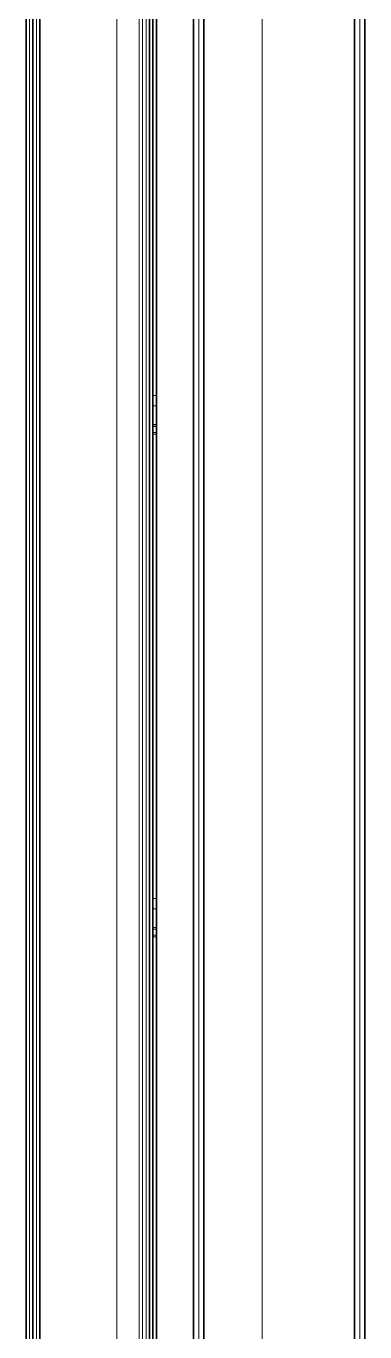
# Model space of a CAD drawing. Header units: millimetres. Extents: x 6115 to 12360, y 7255 to 12668.
# Drawn here: x 6127 to 6325, y 8017 to 8779 of the extents above; entities that cross this region are included whole.
import ezdxf

# ---------------------------------------------------------------- set-up
doc = ezdxf.new("R2010")
doc.units = ezdxf.units.MM
doc.layers.add('外形線', color=7, linetype='Continuous', lineweight=50)

msp = doc.modelspace()

# ---------------------------------------------------------------- linework, layer by layer
at = {"layer": '外形線', "linetype": 'Continuous', "lineweight": 35}
for p, q in [((6224.61, 10324.95), (6224.61, 7626.32)), ((6230.61, 7626.32), (6230.61, 10324.32)), ((6318.61, 10324.32), (6318.61, 7626.32)), ((6126.9, 7664.79), (6126.9, 10322.99)), ((6130.9, 7665.42), (6130.9, 10321.32)), ((6134.9, 10320.9), (6134.9, 7666.05)), ((6198.9, 7819.71), (6198.9, 10320.9)), ((6200.9, 7819.71), (6200.9, 10318.18)), ((6202.9, 7819.71), (6202.9, 10318.18)), ((6324.61, 7630.18), (6324.61, 10277.56))]:
    msp.add_line(p, q, dxfattribs=at).dxf.unprotected_set("ltscale", 0)
at = {"layer": '外形線', "linetype": 'Continuous', "lineweight": 18}
for p, q in [((6227.61, 7489.32), (6227.61, 10324.95)), ((6128.9, 10324.03), (6128.9, 7653.74)), ((6132.9, 10321.32), (6132.9, 7651.03)), ((6179.9, 10321.11), (6179.9, 7650.82)), ((6192.9, 7650.82), (6192.9, 10321.11)), ((6194.9, 7651.13), (6194.9, 10321.42)), ((6196.9, 10321.11), (6196.9, 7651.23)), ((6264.61, 7752.55), (6264.61, 10318.3)), ((6321.61, 10280.74), (6321.61, 7630.18)), ((6202.9, 8563.74), (6200.9, 8563.74)), ((6202.9, 8557.74), (6200.9, 8557.74)), ((6202.9, 8546.78), (6200.9, 8546.78)), ((6202.9, 8546.76), (6200.9, 8546.76)), ((6202.9, 8545.72), (6200.9, 8545.72)), ((6202.9, 8542.29), (6200.9, 8542.29)), ((6202.9, 8541.24), (6200.9, 8541.24)), ((6202.9, 8541.23), (6200.9, 8541.23)), ((6202.9, 8270.35), (6200.9, 8270.35)), ((6202.9, 8264.35), (6200.9, 8264.35)), ((6202.9, 8253.39), (6200.9, 8253.39)), ((6202.9, 8253.38), (6200.9, 8253.38)), ((6202.9, 8252.34), (6200.9, 8252.34)), ((6202.9, 8248.91), (6200.9, 8248.91)), ((6202.9, 8247.86), (6200.9, 8247.86)), ((6202.9, 8247.85), (6200.9, 8247.85))]:
    msp.add_line(p, q, dxfattribs=at).dxf.unprotected_set("ltscale", 0)

doc.saveas('drawing.dxf')
